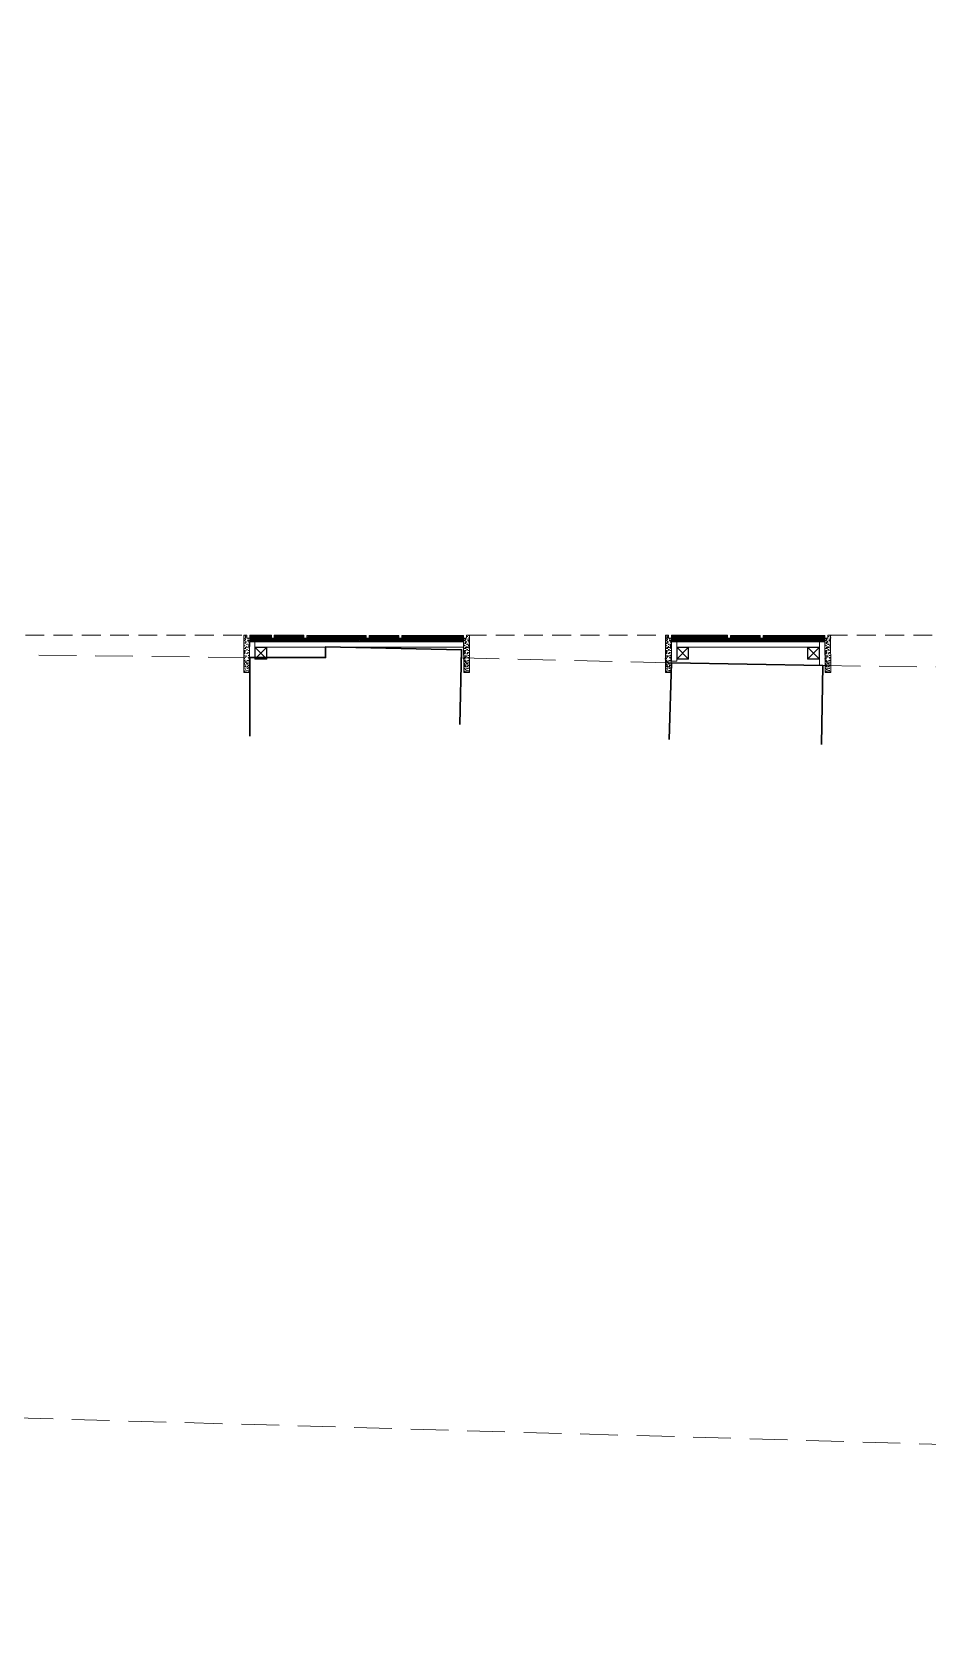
# Model space of a CAD drawing. Header units: centimetres. Extents: x 5488 to 20269, y -31398 to -19684.
# Drawn here: x 12790 to 13092, y -24719 to -24179 of the extents above; entities that cross this region are included whole.
import ezdxf

# ---------------------------------------------------------------- set-up
doc = ezdxf.new("R2010")
doc.units = ezdxf.units.CM
doc.linetypes.add('HIDDEN', pattern=[9.525, 6.35, -3.175])
for name, color, linetype, lineweight in [('xxx_Auto_Duvar_Duvar Plan Kesit', 7, 'Continuous', 30), ('xxx_Auto_Kaplama_Ahşap', 34, 'Continuous', 0), ('xxx_Auto_Kaplama_Ahşap Tarama', 16, 'Continuous', 5), ('xxx_Auto_Kaplama_Mermer', 43, 'Continuous', 13), ('xxx_Auto_Kaplama_Siva Sap', 253, 'Continuous', 13), ('xxx_Auto_Konstruksiyon_Metal', 141, 'Continuous', 0), ('xxx_Auto_Tasiyici_Kiris Silik', 252, 'Continuous', 13), ('xxx_Auto_Tefris_Silik', 252, 'Continuous', 13)]:
    doc.layers.add(name, color=color, linetype=linetype, lineweight=lineweight)
doc.layers.add('xxx_Auto_Kaplama_Mermer Tarama', color=7, linetype='Continuous', lineweight=0, true_color=0xadadad)

# ---------------------------------------------------------------- blocks, each defined once
blk = doc.blocks.new('A$Cb3d25d0a')
at = {"layer": 'xxx_Auto_Konstruksiyon_Metal', "lineweight": 20}
h = blk.add_hatch(color=256, dxfattribs=at)
h.dxf.hatch_style = 1
h.paths.add_polyline_path([(2, 2), (2, -2), (-2, -2), (-2, 2)])
h.paths.add_polyline_path([(1.88, 1.88), (-1.88, 1.88), (-1.88, -1.88), (1.88, -1.88)], flags=16)
for points in [[(2, -2), (2, 2), (-2, 2), (-2, -2)], [(1.88, -1.88), (1.88, 1.88), (-1.88, 1.88), (-1.88, -1.88)]]:
    blk.add_lwpolyline(points, close=True, dxfattribs=at)
for points in [[(1.88, -1.88), (-1.88, 1.88)], [(1.88, 1.88), (-1.88, -1.88)]]:
    blk.add_lwpolyline(points, dxfattribs=at)
blk = doc.blocks.new('*U105')
at = {"layer": 'xxx_Auto_Konstruksiyon_Metal', "color": 0, "rotation": 180}
blk.add_blockref('A$Cb3d25d0a', (0, 0), dxfattribs=at)
blk = doc.blocks.new('*U106')
at = {"layer": 'xxx_Auto_Kaplama_Ahşap', "color": 0, "linetype": 'ByBlock', "lineweight": -2, "transparency": 16777216}
blk.add_blockref('*U105', (0, 0), dxfattribs=at)
blk = doc.blocks.new('*U107')
at = {"layer": 'xxx_Auto_Konstruksiyon_Metal', "color": 0, "rotation": 180}
blk.add_blockref('A$Cb3d25d0a', (0, 0), dxfattribs=at)
blk = doc.blocks.new('*U108')
at = {"layer": 'xxx_Auto_Kaplama_Ahşap', "color": 0, "linetype": 'ByBlock', "lineweight": -2, "transparency": 16777216}
blk.add_blockref('*U107', (0, 0), dxfattribs=at)
blk = doc.blocks.new('*U109')
at = {"layer": 'xxx_Auto_Konstruksiyon_Metal', "color": 0, "rotation": 180}
blk.add_blockref('A$Cb3d25d0a', (0, 0), dxfattribs=at)
blk = doc.blocks.new('*U110')
at = {"layer": 'xxx_Auto_Kaplama_Ahşap', "color": 0, "linetype": 'ByBlock', "lineweight": -2, "transparency": 16777216}
blk.add_blockref('*U109', (0, 0), dxfattribs=at)

msp = doc.modelspace()

# ---------------------------------------------------------------- hatches: boundary and pattern name
at = {"layer": 'xxx_Auto_Kaplama_Ahşap Tarama'}
h = msp.add_hatch(dxfattribs=at)
h.set_pattern_fill('AR-CONC', color=256, scale=0.5)
h.set_pattern_definition([(50, (809.53, -3617.59), (91.09233, -7.96954), [9.525, -104.775]), (355, (809.53, -3617.59), (-17.6217, 95.52842), [7.62, -83.8203]), (100.45144, (817.12, -3618.255), (73.47062, 87.55888), [8.095, -89.04512]), (46.1842, (809.53, -3592.19), (135.5395, -21.02116), [14.2875, -157.1625]), (96.63556, (820.83, -3593.94), (118.70207, 123.71306), [12.1425, -133.5678]), (351.18415, (809.53, -3592.19), (118.70207, 123.71306), [11.43, -125.72987]), (21, (822.23, -3598.54), (75.8072, -51.1326), [9.525, -104.775]), (326, (822.23, -3598.54), (30.901, 92.09398), [7.62, -83.82]), (71.45144, (828.55, -3602.8), (106.7082, 40.96138), [8.095, -89.04497]), (37.5, (809.53, -3617.59), (1.5443, 42.27752), [0, -82.804, 0, -85.09, 0, -84.1375]), (7.5, (809.53, -3617.59), (33.40983, 50.09029), [0, -48.514, 0, -80.899, 0, -32.0675]), (327.5, (781.21, -3617.59), (67.795298, -2.864372), [0, -31.75, 0, -99.06, 0, -131.445]), (317.5, (768.51, -3617.59), (74.06459, 12.71325), [0, -41.275, 0, -65.786, 0, -93.345])])
edge = h.paths.add_edge_path()
edge.add_line((9312.93, -27555.32), (9330.63, -27555.32))
edge.add_arc((9330.63, -27548.32), 7, 270, 349.5592)
edge.add_arc((-12655703.85, 2009176.56), 12827763.88, 350.864209315, 350.864469123)
edge.add_line((9346.75, -27492.16), (9332.45, -27492.16))
edge.add_line((9332.45, -27492.16), (9332.45, -27061.1))
edge.add_line((9332.45, -27061.1), (9346.75, -27061.1))
edge.add_arc((-12660642.43, -2064524.01), 12832765.91, 9.135530923, 9.13579064)
edge.add_arc((9330.63, -27004.94), 7, 10.4408, 90)
edge.add_line((9330.63, -26997.94), (9312.93, -26997.94))
edge.add_arc((9312.93, -27004.94), 7, 90, 170.4864)
edge.add_arc((10864.46, -27276.63), 1582.14, 170.06944, 189.93056)
edge.add_arc((9312.93, -27548.32), 7, 189.5136, 270)
at = {"layer": 'xxx_Auto_Kaplama_Ahşap Tarama', "true_color": 0xcba65d}
h = msp.add_hatch(dxfattribs=at)
h.set_pattern_fill('JIS_WOOD', color=43, scale=0.5)
h.set_pattern_definition([(45, (6766.05363, -1697.03637), (-0.2499999996, 0.2499999996), [])])
h.paths.add_polyline_path([(12863.43, -24384.15), (12868.74, -24384.17), (12868.74, -24383.07), (12870.74, -24383.07), (12870.74, -24382.17), (12863.43, -24382.14)])
h = msp.add_hatch(dxfattribs=at)
h.set_pattern_fill('JIS_WOOD', color=43, scale=0.5, angle=180)
h.set_pattern_definition([(225, (18899.31675, -47063.34488), (0.2499999996, -0.2499999996), [])])
h.paths.add_polyline_path([(12871.74, -24383.17), (12868.74, -24383.17), (12868.74, -24384.17), (12869.06, -24384.17), (12879.74, -24384.17), (12879.74, -24383.07), (12881.74, -24383.07), (12881.74, -24382.17), (12871.74, -24382.17)])
h = msp.add_hatch(dxfattribs=at)
h.set_pattern_fill('JIS_WOOD', color=43, scale=0.5, angle=180)
h.set_pattern_definition([(225, (18910.3143, -47063.3219), (0.2499999996, -0.2499999996), [])])
h.paths.add_polyline_path([(12882.74, -24383.2), (12879.74, -24383.2), (12879.74, -24384.2), (12880.06, -24384.2), (12900.74, -24384.2), (12900.74, -24383.1), (12902.74, -24383.1), (12902.74, -24382.2), (12882.74, -24382.2)])
h = msp.add_hatch(dxfattribs=at)
h.set_pattern_fill('JIS_WOOD', color=43, scale=0.5, angle=180)
h.set_pattern_definition([(225, (18931.31388, -47063.32308), (0.2499999996, -0.2499999996), [])])
h.paths.add_polyline_path([(12903.74, -24383.19), (12900.74, -24383.19), (12900.74, -24384.19), (12901.06, -24384.19), (12911.74, -24384.19), (12911.74, -24383.09), (12913.74, -24383.09), (12913.74, -24382.19), (12903.74, -24382.19)])
h = msp.add_hatch(dxfattribs=at)
h.set_pattern_fill('JIS_WOOD', color=43, scale=0.5, angle=180)
h.set_pattern_definition([(225, (18942.31143, -47063.3484), (0.2499999996, -0.2499999996), [])])
h.paths.add_polyline_path([(12914.74, -24383.19), (12911.74, -24383.19), (12911.74, -24384.19), (12912.06, -24384.19), (12935.49, -24384.19), (12935.49, -24382.19), (12914.74, -24382.19)])
h = msp.add_hatch(dxfattribs=at)
h.set_pattern_fill('JIS_WOOD', color=43, scale=0.5)
h.set_pattern_definition([(45, (6919.86773, -1697.03637), (-0.2499999996, 0.2499999996), [])])
h.paths.add_polyline_path([(13005.61, -24384.17), (13022.56, -24384.17), (13022.56, -24383.07), (13024.56, -24383.07), (13024.56, -24382.17), (13005.61, -24382.17)])
h = msp.add_hatch(dxfattribs=at)
h.set_pattern_fill('JIS_WOOD', color=43, scale=0.5, angle=180)
h.set_pattern_definition([(225, (19053.13085, -47063.32308), (0.2499999996, -0.2499999996), [])])
h.paths.add_polyline_path([(13025.56, -24383.19), (13022.56, -24383.19), (13022.56, -24384.19), (13022.88, -24384.19), (13033.55, -24384.19), (13033.56, -24383.09), (13035.55, -24383.09), (13035.55, -24382.19), (13025.56, -24382.19)])
h = msp.add_hatch(dxfattribs=at)
h.set_pattern_fill('JIS_WOOD', color=43, scale=0.5, angle=180)
h.set_pattern_definition([(225, (19064.1284, -47063.3484), (0.2499999996, -0.2499999996), [])])
h.paths.add_polyline_path([(13036.55, -24383.19), (13033.55, -24383.19), (13033.55, -24384.19), (13033.87, -24384.19), (13057.3, -24384.19), (13057.3, -24382.19), (13036.55, -24382.19)])
at = {"layer": 'xxx_Auto_Kaplama_Mermer Tarama'}
h = msp.add_hatch(dxfattribs=at)
h.set_pattern_fill('AR-CONC', color=241, scale=0.01)
h.set_pattern_definition([(50, (6817.924, -1749.4682), (1.82184669, -0.15939086), [0.1905, -2.0955]), (355, (6817.924, -1749.4682), (-0.35243421, 1.91056845), [0.1524, -1.67640584]), (100.451445, (6818.0758, -1749.4815), (1.46941247, 1.75117752), [0.16190009, -1.78090245]), (46.1842, (6817.924, -1748.9602), (2.7107904, -0.42042328), [0.28575, -3.14325]), (96.635558, (6818.1499, -1748.9952), (2.37404134, 2.47426125), [0.24285023, -2.67135608]), (351.184151, (6817.924, -1748.9602), (2.37404134, 2.47426125), [0.22859967, -2.51459732]), (21, (6818.178, -1749.0872), (1.51614391, -1.02265198), [0.1905, -2.0955]), (326, (6818.178, -1749.0872), (0.61802028, 1.84187966), [0.1524, -1.6764]), (71.451445, (6818.3043, -1749.1724), (2.13416419, 0.81922769), [0.16190009, -1.78089938]), (37.5, (6817.92396, -1749.4682), (0.030886033, 0.845550389), [0, -1.65608, 0, -1.7018, 0, -1.68275]), (7.5, (6817.924, -1749.4682), (0.668196625, 1.001805748), [0, -0.97028, 0, -1.61798, 0, -0.64135]), (327.5, (6817.35754, -1749.4682), (1.355905952, -0.05728744), [0, -0.635, 0, -1.9812, 0, -2.6289]), (317.5, (6817.1035, -1749.4682), (1.481291814, 0.25426491), [0, -0.8255, 0, -1.31572, 0, -1.8669])])
h.paths.add_polyline_path([(12861.43, -24382.14), (12862.43, -24382.14), (12862.43, -24383.14), (12863.43, -24383.14), (12863.43, -24384.15), (12863.3, -24394.68), (12861.43, -24394.68)])
h = msp.add_hatch(dxfattribs=at)
h.set_pattern_fill('AR-CONC', color=241, scale=0.01)
h.set_pattern_definition([(50, (6892.1182, -1749.4905), (1.82184669, -0.15939086), [0.1905, -2.0955]), (355, (6892.1182, -1749.4905), (-0.35243421, 1.91056845), [0.1524, -1.67640584]), (100.451445, (6892.27, -1749.5038), (1.46941247, 1.75117752), [0.16190009, -1.78090245]), (46.1842, (6892.1182, -1748.9825), (2.7107904, -0.42042328), [0.28575, -3.14325]), (96.635558, (6892.344, -1749.0175), (2.37404134, 2.47426125), [0.24285023, -2.67135608]), (351.184151, (6892.1182, -1748.9825), (2.37404134, 2.47426125), [0.22859967, -2.51459732]), (21, (6892.3722, -1749.1095), (1.51614391, -1.02265198), [0.1905, -2.0955]), (326, (6892.3722, -1749.1095), (0.61802028, 1.84187966), [0.1524, -1.6764]), (71.451445, (6892.4985, -1749.1947), (2.13416419, 0.81922769), [0.16190009, -1.78089938]), (37.5, (6892.1182, -1749.4905), (0.030886033, 0.845550389), [0, -1.65608, 0, -1.7018, 0, -1.68275]), (7.5, (6892.1182, -1749.4905), (0.668196625, 1.001805748), [0, -0.97028, 0, -1.61798, 0, -0.64135]), (327.5, (6891.5518, -1749.4905), (1.355905952, -0.05728744), [0, -0.635, 0, -1.9812, 0, -2.6289]), (317.5, (6891.2978, -1749.4905), (1.481291814, 0.25426491), [0, -0.8255, 0, -1.31572, 0, -1.8669])])
h.paths.add_polyline_path([(12937.5, -24382.17), (12936.5, -24382.17), (12936.5, -24383.17), (12935.5, -24383.17), (12935.5, -24384.17), (12935.63, -24394.71), (12937.5, -24394.71)])
h = msp.add_hatch(dxfattribs=at)
h.set_pattern_fill('AR-CONC', color=241, scale=0.01)
h.set_pattern_definition([(50, (6960.1066, -1749.4682), (1.82184669, -0.15939086), [0.1905, -2.0955]), (355, (6960.1066, -1749.4682), (-0.35243421, 1.91056845), [0.1524, -1.67640584]), (100.451445, (6960.2584, -1749.4815), (1.46941247, 1.75117752), [0.16190009, -1.78090245]), (46.1842, (6960.1066, -1748.9602), (2.7107904, -0.42042328), [0.28575, -3.14325]), (96.635558, (6960.3325, -1748.9952), (2.37404134, 2.47426125), [0.24285023, -2.67135608]), (351.184151, (6960.1066, -1748.9602), (2.37404134, 2.47426125), [0.22859967, -2.51459732]), (21, (6960.3606, -1749.0872), (1.51614391, -1.02265198), [0.1905, -2.0955]), (326, (6960.3606, -1749.0872), (0.61802028, 1.84187966), [0.1524, -1.6764]), (71.451445, (6960.487, -1749.1724), (2.13416419, 0.81922769), [0.16190009, -1.78089938]), (37.5, (6960.1066, -1749.4682), (0.030886033, 0.845550389), [0, -1.65608, 0, -1.7018, 0, -1.68275]), (7.5, (6960.1066, -1749.4682), (0.668196625, 1.001805748), [0, -0.97028, 0, -1.61798, 0, -0.64135]), (327.5, (6959.5402, -1749.4682), (1.355905952, -0.05728744), [0, -0.635, 0, -1.9812, 0, -2.6289]), (317.5, (6959.2862, -1749.4682), (1.481291814, 0.25426491), [0, -0.8255, 0, -1.31572, 0, -1.8669])])
h.paths.add_polyline_path([(13003.61, -24382.14), (13004.61, -24382.14), (13004.61, -24383.14), (13005.61, -24383.14), (13005.61, -24384.15), (13005.49, -24394.68), (13003.61, -24394.68)])
h = msp.add_hatch(dxfattribs=at)
h.set_pattern_fill('AR-CONC', color=241, scale=0.01)
h.set_pattern_definition([(50, (7013.9243, -1749.4905), (1.82184669, -0.15939086), [0.1905, -2.0955]), (355, (7013.9243, -1749.4905), (-0.35243421, 1.91056845), [0.1524, -1.67640584]), (100.451445, (7014.0761, -1749.5038), (1.46941247, 1.75117752), [0.16190009, -1.78090245]), (46.1842, (7013.9243, -1748.9825), (2.7107904, -0.42042328), [0.28575, -3.14325]), (96.635558, (7014.1502, -1749.0175), (2.37404134, 2.47426125), [0.24285023, -2.67135608]), (351.184151, (7013.9243, -1748.9825), (2.37404134, 2.47426125), [0.22859967, -2.51459732]), (21, (7014.1783, -1749.1095), (1.51614391, -1.02265198), [0.1905, -2.0955]), (326, (7014.1783, -1749.1095), (0.61802028, 1.84187966), [0.1524, -1.6764]), (71.451445, (7014.3046, -1749.1947), (2.13416419, 0.81922769), [0.16190009, -1.78089938]), (37.5, (7013.9243, -1749.4905), (0.030886033, 0.845550389), [0, -1.65608, 0, -1.7018, 0, -1.68275]), (7.5, (7013.9243, -1749.4905), (0.668196625, 1.001805748), [0, -0.97028, 0, -1.61798, 0, -0.64135]), (327.5, (7013.35787, -1749.4905), (1.355905952, -0.05728744), [0, -0.635, 0, -1.9812, 0, -2.6289]), (317.5, (7013.1039, -1749.4905), (1.481291814, 0.25426491), [0, -0.8255, 0, -1.31572, 0, -1.8669])])
h.paths.add_polyline_path([(13059.3, -24382.17), (13058.3, -24382.17), (13058.3, -24383.17), (13057.3, -24383.17), (13057.3, -24384.17), (13057.43, -24394.71), (13059.31, -24394.71)])

# ---------------------------------------------------------------- linework, layer by layer
at = {"layer": 'xxx_Auto_Duvar_Duvar Plan Kesit'}
for points in [[(12863.43, -24416.13), (12863.43, -24389.66), (12889.03, -24389.66), (12889.03, -24386.02), (12934.89, -24387.07), (12934.31, -24412.22)], [(13004.85, -24417.33), (13005.61, -24391.48), (13056.63, -24392.4), (13056.21, -24419)]]:
    msp.add_lwpolyline(points, dxfattribs=at)
at = {"layer": 'xxx_Auto_Kaplama_Ahşap'}
for points in [[(12863.43, -24384.15), (12868.74, -24384.17), (12868.74, -24384.17), (12868.74, -24384.17), (12868.74, -24383.07), (12870.74, -24383.07), (12870.74, -24382.17), (12863.43, -24382.14)], [(12871.74, -24383.17), (12868.74, -24383.17), (12868.74, -24384.17), (12869.06, -24384.17), (12879.74, -24384.17), (12879.74, -24383.07), (12881.74, -24383.07), (12881.74, -24382.17), (12871.74, -24382.17)], [(12882.74, -24383.2), (12879.74, -24383.2), (12879.74, -24384.2), (12880.06, -24384.2), (12900.74, -24384.2), (12900.74, -24383.1), (12902.74, -24383.1), (12902.74, -24382.2), (12882.74, -24382.2)], [(12903.74, -24383.19), (12900.74, -24383.19), (12900.74, -24384.19), (12901.06, -24384.19), (12911.74, -24384.19), (12911.74, -24383.09), (12913.74, -24383.09), (12913.74, -24382.19), (12903.74, -24382.19)], [(12914.74, -24383.19), (12911.74, -24383.19), (12911.74, -24384.19), (12912.06, -24384.19), (12935.49, -24384.19), (12935.49, -24382.19), (12914.74, -24382.19)], [(13005.61, -24384.17), (13022.56, -24384.17), (13022.56, -24384.17), (13022.56, -24384.17), (13022.56, -24383.07), (13024.56, -24383.07), (13024.56, -24382.17), (13005.61, -24382.17)], [(13025.56, -24383.19), (13022.56, -24383.19), (13022.56, -24384.19), (13022.88, -24384.19), (13033.55, -24384.19), (13033.56, -24383.09), (13035.55, -24383.09), (13035.55, -24382.19), (13025.56, -24382.19)], [(13036.55, -24383.19), (13033.55, -24383.19), (13033.55, -24384.19), (13033.87, -24384.19), (13057.3, -24384.19), (13057.3, -24382.19), (13036.55, -24382.19)]]:
    msp.add_lwpolyline(points, close=True, dxfattribs=at)
at = {"layer": 'xxx_Auto_Kaplama_Mermer'}
for points in [[(12863.43, -24383.14), (12862.43, -24383.14), (12862.43, -24382.14), (12861.43, -24382.14), (12861.43, -24394.68), (12863.3, -24394.68)], [(12935.5, -24383.17), (12936.5, -24383.17), (12936.5, -24382.17), (12937.5, -24382.17), (12937.5, -24394.71), (12935.63, -24394.71)], [(13005.61, -24383.14), (13004.61, -24383.14), (13004.61, -24382.14), (13003.61, -24382.14), (13003.61, -24394.68), (13005.49, -24394.68)], [(13057.3, -24383.17), (13058.3, -24383.17), (13058.3, -24382.17), (13059.3, -24382.17), (13059.31, -24394.71), (13057.43, -24394.71)]]:
    msp.add_lwpolyline(points, close=True, dxfattribs=at)
at = {"layer": 'xxx_Auto_Kaplama_Siva Sap'}
for points in [[(12863.41, -24384.38), (12865.22, -24384.38), (12865.2, -24389.66), (12863.4, -24389.66)], [(12935.52, -24384.38), (12935.52, -24386.18), (12865.21, -24386.19), (12865.21, -24384.39)], [(13005.6, -24384.38), (13007.4, -24384.38), (13007.39, -24390.84), (13005.59, -24390.84)], [(13055.51, -24384.4), (13055.51, -24386.2), (13007.4, -24386.2), (13007.4, -24384.38)], [(13055.52, -24384.38), (13057.32, -24384.38), (13057.43, -24392.4), (13055.51, -24392.39)]]:
    msp.add_lwpolyline(points, close=True, dxfattribs=at)
at = {"layer": 'xxx_Auto_Tasiyici_Kiris Silik', "linetype": 'HIDDEN', "ltscale": 2}
for points in [[(12792.33, -24388.82), (12863.43, -24389.66)], [(12934.83, -24389.75), (13005.61, -24391.48)], [(13056.63, -24392.4), (13127.68, -24393.23)], [(12708.29, -24643.68), (13837.83, -24676.04)]]:
    msp.add_lwpolyline(points, dxfattribs=at)
at = {"layer": 'xxx_Auto_Tefris_Silik', "linetype": 'HIDDEN'}
for points in [[(12787.8, -24382.17), (12861.43, -24382.17)], [(12936.89, -24382.17), (13003.61, -24382.17)], [(13058.63, -24382.17), (13125.35, -24382.17)]]:
    msp.add_lwpolyline(points, dxfattribs=at)

# ---------------------------------------------------------------- block references
at = {"layer": 'xxx_Auto_Kaplama_Ahşap', "rotation": 270}
for name, p in [('*U110', (12867.21, -24388.18)), ('*U108', (13009.4, -24388.18)), ('*U106', (13053.51, -24388.2))]:
    msp.add_blockref(name, p, dxfattribs=at)

doc.saveas('drawing.dxf')
